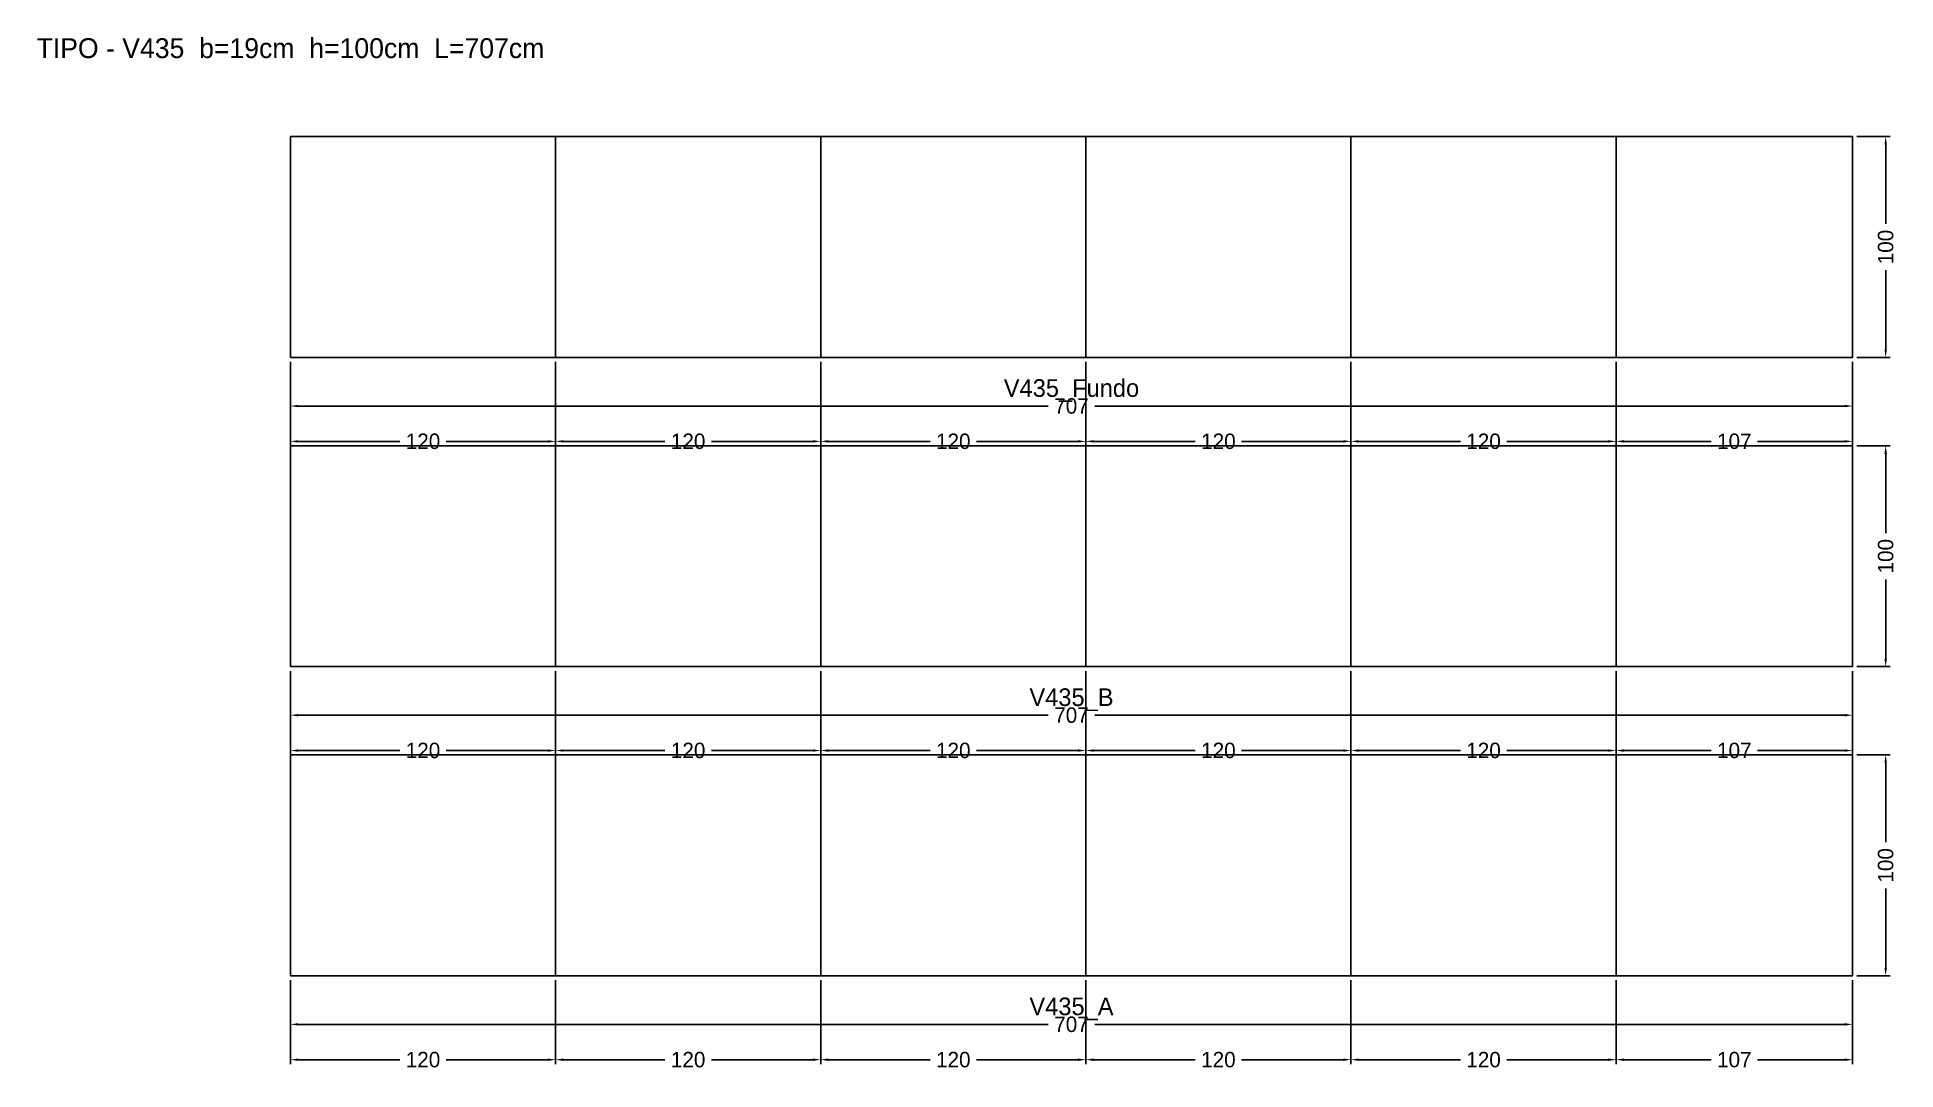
# Model space of a CAD drawing. Header units: metres. Extents: x -115 to 727, y -43 to 425.
import ezdxf

# ---------------------------------------------------------------- set-up
doc = ezdxf.new("R2010")
doc.units = ezdxf.units.M
for name, color, linetype in [('COTA', 3, 'Continuous'), ('NOMENCLATURA', 2, 'Continuous'), ('Paineis', 7, 'Continuous'), ('Texto Secao', 2, 'Continuous')]:
    doc.layers.add(name, color=color, linetype=linetype)
doc.dimstyles.new('COTA_VIG', dxfattribs={"dimtxt": 7, "dimasz": 3.5, "dimexe": 2, "dimexo": 2, "dimgap": 1.5, "dimtad": 1, "dimdec": 1, "dimcen": 2.5, "dimclrd": 3, "dimclre": 3, "dimclrt": 3, "dimazin": 3, "dimtfac": 1, "dimtmove": 0, "dimatfit": 3})

# ---------------------------------------------------------------- blocks, each defined once
blk = doc.blocks.new('_CLOSEDFILLED')
at = {"color": 0, "linetype": 'BYBLOCK'}
blk.add_solid([(-1, 0.16), (0, 0), (-1, -0.16)], dxfattribs=at)
blk = doc.blocks.new('*D1')
at = {"color": 3}
for p, q in [((0, -2), (0, -24)), ((707, -2), (707, -24)), ((3.5, -22), (343, -22)), ((364, -22), (703.5, -22))]:
    blk.add_line(p, q, dxfattribs=at)
at = {"layer": 'Defpoints'}
for p in [(0, 0), (707, 0), (0, -22)]:
    blk.add_point(p, dxfattribs=at)
at = {"layer": 'COTA', "color": 3, "xscale": 3.5, "yscale": 3.5, "rotation": 180}
blk.add_blockref('_CLOSEDFILLED', (0, -22), dxfattribs=at)
at = {"layer": 'COTA', "color": 3, "xscale": 3.5, "yscale": 3.5}
blk.add_blockref('_CLOSEDFILLED', (707, -22), dxfattribs=at)
at = {"layer": 'COTA', "color": 3, "insert": (353.5, -22), "char_height": 7, "attachment_point": 5}
blk.add_mtext('707', dxfattribs=at)
blk = doc.blocks.new('*D2')
at = {"color": 3}
for p, q in [((0, -2), (0, -40)), ((120, -2), (120, -40)), ((3.5, -38), (49.5, -38)), ((70.5, -38), (116.5, -38))]:
    blk.add_line(p, q, dxfattribs=at)
at = {"layer": 'Defpoints'}
for p in [(0, 0), (120, 0), (0, -38)]:
    blk.add_point(p, dxfattribs=at)
at = {"layer": 'COTA', "color": 3, "xscale": 3.5, "yscale": 3.5, "rotation": 180}
blk.add_blockref('_CLOSEDFILLED', (0, -38), dxfattribs=at)
at = {"layer": 'COTA', "color": 3, "xscale": 3.5, "yscale": 3.5}
blk.add_blockref('_CLOSEDFILLED', (120, -38), dxfattribs=at)
at = {"layer": 'COTA', "color": 3, "insert": (60, -38), "char_height": 7, "attachment_point": 5}
blk.add_mtext('120', dxfattribs=at)
blk = doc.blocks.new('*D3')
at = {"color": 3}
for p, q in [((120, -2), (120, -40)), ((240, -2), (240, -40)), ((123.5, -38), (169.5, -38)), ((190.5, -38), (236.5, -38))]:
    blk.add_line(p, q, dxfattribs=at)
at = {"layer": 'Defpoints'}
for p in [(120, 0), (240, 0), (120, -38)]:
    blk.add_point(p, dxfattribs=at)
at = {"layer": 'COTA', "color": 3, "xscale": 3.5, "yscale": 3.5, "rotation": 180}
blk.add_blockref('_CLOSEDFILLED', (120, -38), dxfattribs=at)
at = {"layer": 'COTA', "color": 3, "xscale": 3.5, "yscale": 3.5}
blk.add_blockref('_CLOSEDFILLED', (240, -38), dxfattribs=at)
at = {"layer": 'COTA', "color": 3, "insert": (180, -38), "char_height": 7, "attachment_point": 5}
blk.add_mtext('120', dxfattribs=at)
blk = doc.blocks.new('*D4')
at = {"color": 3}
for p, q in [((240, -2), (240, -40)), ((360, -2), (360, -40)), ((243.5, -38), (289.5, -38)), ((310.5, -38), (356.5, -38))]:
    blk.add_line(p, q, dxfattribs=at)
at = {"layer": 'Defpoints'}
for p in [(240, 0), (360, 0), (240, -38)]:
    blk.add_point(p, dxfattribs=at)
at = {"layer": 'COTA', "color": 3, "xscale": 3.5, "yscale": 3.5, "rotation": 180}
blk.add_blockref('_CLOSEDFILLED', (240, -38), dxfattribs=at)
at = {"layer": 'COTA', "color": 3, "xscale": 3.5, "yscale": 3.5}
blk.add_blockref('_CLOSEDFILLED', (360, -38), dxfattribs=at)
at = {"layer": 'COTA', "color": 3, "insert": (300, -38), "char_height": 7, "attachment_point": 5}
blk.add_mtext('120', dxfattribs=at)
blk = doc.blocks.new('*D5')
at = {"color": 3}
for p, q in [((360, -2), (360, -40)), ((480, -2), (480, -40)), ((363.5, -38), (409.5, -38)), ((430.5, -38), (476.5, -38))]:
    blk.add_line(p, q, dxfattribs=at)
at = {"layer": 'Defpoints'}
for p in [(360, 0), (480, 0), (360, -38)]:
    blk.add_point(p, dxfattribs=at)
at = {"layer": 'COTA', "color": 3, "xscale": 3.5, "yscale": 3.5, "rotation": 180}
blk.add_blockref('_CLOSEDFILLED', (360, -38), dxfattribs=at)
at = {"layer": 'COTA', "color": 3, "xscale": 3.5, "yscale": 3.5}
blk.add_blockref('_CLOSEDFILLED', (480, -38), dxfattribs=at)
at = {"layer": 'COTA', "color": 3, "insert": (420, -38), "char_height": 7, "attachment_point": 5}
blk.add_mtext('120', dxfattribs=at)
blk = doc.blocks.new('*D6')
at = {"color": 3}
for p, q in [((480, -2), (480, -40)), ((600, -2), (600, -40)), ((483.5, -38), (529.5, -38)), ((550.5, -38), (596.5, -38))]:
    blk.add_line(p, q, dxfattribs=at)
at = {"layer": 'Defpoints'}
for p in [(480, 0), (600, 0), (480, -38)]:
    blk.add_point(p, dxfattribs=at)
at = {"layer": 'COTA', "color": 3, "xscale": 3.5, "yscale": 3.5, "rotation": 180}
blk.add_blockref('_CLOSEDFILLED', (480, -38), dxfattribs=at)
at = {"layer": 'COTA', "color": 3, "xscale": 3.5, "yscale": 3.5}
blk.add_blockref('_CLOSEDFILLED', (600, -38), dxfattribs=at)
at = {"layer": 'COTA', "color": 3, "insert": (540, -38), "char_height": 7, "attachment_point": 5}
blk.add_mtext('120', dxfattribs=at)
blk = doc.blocks.new('*D7')
at = {"color": 3}
for p, q in [((600, -2), (600, -40)), ((707, -2), (707, -40)), ((603.5, -38), (643, -38)), ((664, -38), (703.5, -38))]:
    blk.add_line(p, q, dxfattribs=at)
at = {"layer": 'Defpoints'}
for p in [(600, 0), (707, 0), (600, -38)]:
    blk.add_point(p, dxfattribs=at)
at = {"layer": 'COTA', "color": 3, "xscale": 3.5, "yscale": 3.5, "rotation": 180}
blk.add_blockref('_CLOSEDFILLED', (600, -38), dxfattribs=at)
at = {"layer": 'COTA', "color": 3, "xscale": 3.5, "yscale": 3.5}
blk.add_blockref('_CLOSEDFILLED', (707, -38), dxfattribs=at)
at = {"layer": 'COTA', "color": 3, "insert": (653.5, -38), "char_height": 7, "attachment_point": 5}
blk.add_mtext('107', dxfattribs=at)
blk = doc.blocks.new('*D8')
at = {"color": 3}
for p, q in [((709, 100), (724, 100)), ((722, 60.5), (722, 96.5)), ((722, 3.5), (722, 39.5)), ((709, 0), (724, 0))]:
    blk.add_line(p, q, dxfattribs=at)
at = {"layer": 'Defpoints'}
for p in [(707, 100), (707, 0), (722, 0)]:
    blk.add_point(p, dxfattribs=at)
at = {"layer": 'COTA', "color": 3, "xscale": 3.5, "yscale": 3.5}
for p, rotation in [((722, 100), 90), ((722, 0), 270)]:
    blk.add_blockref('_CLOSEDFILLED', p, dxfattribs=dict(at, rotation=rotation))
at = {"layer": 'COTA', "color": 3, "insert": (722, 50), "char_height": 7, "attachment_point": 5, "rotation": 90}
blk.add_mtext('100', dxfattribs=at)
blk = doc.blocks.new('*D9')
at = {"color": 3}
for p, q in [((0, 138), (0, 116)), ((707, 138), (707, 116)), ((3.5, 118), (343, 118)), ((364, 118), (703.5, 118))]:
    blk.add_line(p, q, dxfattribs=at)
at = {"layer": 'Defpoints'}
for p in [(0, 140), (707, 140), (0, 118)]:
    blk.add_point(p, dxfattribs=at)
at = {"layer": 'COTA', "color": 3, "xscale": 3.5, "yscale": 3.5, "rotation": 180}
blk.add_blockref('_CLOSEDFILLED', (0, 118), dxfattribs=at)
at = {"layer": 'COTA', "color": 3, "xscale": 3.5, "yscale": 3.5}
blk.add_blockref('_CLOSEDFILLED', (707, 118), dxfattribs=at)
at = {"layer": 'COTA', "color": 3, "insert": (353.5, 118), "char_height": 7, "attachment_point": 5}
blk.add_mtext('707', dxfattribs=at)
blk = doc.blocks.new('*D10')
at = {"color": 3}
for p, q in [((0, 138), (0, 100)), ((120, 138), (120, 100)), ((3.5, 102), (49.5, 102)), ((70.5, 102), (116.5, 102))]:
    blk.add_line(p, q, dxfattribs=at)
at = {"layer": 'Defpoints'}
for p in [(0, 140), (120, 140), (0, 102)]:
    blk.add_point(p, dxfattribs=at)
at = {"layer": 'COTA', "color": 3, "xscale": 3.5, "yscale": 3.5, "rotation": 180}
blk.add_blockref('_CLOSEDFILLED', (0, 102), dxfattribs=at)
at = {"layer": 'COTA', "color": 3, "xscale": 3.5, "yscale": 3.5}
blk.add_blockref('_CLOSEDFILLED', (120, 102), dxfattribs=at)
at = {"layer": 'COTA', "color": 3, "insert": (60, 102), "char_height": 7, "attachment_point": 5}
blk.add_mtext('120', dxfattribs=at)
blk = doc.blocks.new('*D11')
at = {"color": 3}
for p, q in [((120, 138), (120, 100)), ((240, 138), (240, 100)), ((123.5, 102), (169.5, 102)), ((190.5, 102), (236.5, 102))]:
    blk.add_line(p, q, dxfattribs=at)
at = {"layer": 'Defpoints'}
for p in [(120, 140), (240, 140), (120, 102)]:
    blk.add_point(p, dxfattribs=at)
at = {"layer": 'COTA', "color": 3, "xscale": 3.5, "yscale": 3.5, "rotation": 180}
blk.add_blockref('_CLOSEDFILLED', (120, 102), dxfattribs=at)
at = {"layer": 'COTA', "color": 3, "xscale": 3.5, "yscale": 3.5}
blk.add_blockref('_CLOSEDFILLED', (240, 102), dxfattribs=at)
at = {"layer": 'COTA', "color": 3, "insert": (180, 102), "char_height": 7, "attachment_point": 5}
blk.add_mtext('120', dxfattribs=at)
blk = doc.blocks.new('*D12')
at = {"color": 3}
for p, q in [((240, 138), (240, 100)), ((360, 138), (360, 100)), ((243.5, 102), (289.5, 102)), ((310.5, 102), (356.5, 102))]:
    blk.add_line(p, q, dxfattribs=at)
at = {"layer": 'Defpoints'}
for p in [(240, 140), (360, 140), (240, 102)]:
    blk.add_point(p, dxfattribs=at)
at = {"layer": 'COTA', "color": 3, "xscale": 3.5, "yscale": 3.5, "rotation": 180}
blk.add_blockref('_CLOSEDFILLED', (240, 102), dxfattribs=at)
at = {"layer": 'COTA', "color": 3, "xscale": 3.5, "yscale": 3.5}
blk.add_blockref('_CLOSEDFILLED', (360, 102), dxfattribs=at)
at = {"layer": 'COTA', "color": 3, "insert": (300, 102), "char_height": 7, "attachment_point": 5}
blk.add_mtext('120', dxfattribs=at)
blk = doc.blocks.new('*D13')
at = {"color": 3}
for p, q in [((360, 138), (360, 100)), ((480, 138), (480, 100)), ((363.5, 102), (409.5, 102)), ((430.5, 102), (476.5, 102))]:
    blk.add_line(p, q, dxfattribs=at)
at = {"layer": 'Defpoints'}
for p in [(360, 140), (480, 140), (360, 102)]:
    blk.add_point(p, dxfattribs=at)
at = {"layer": 'COTA', "color": 3, "xscale": 3.5, "yscale": 3.5, "rotation": 180}
blk.add_blockref('_CLOSEDFILLED', (360, 102), dxfattribs=at)
at = {"layer": 'COTA', "color": 3, "xscale": 3.5, "yscale": 3.5}
blk.add_blockref('_CLOSEDFILLED', (480, 102), dxfattribs=at)
at = {"layer": 'COTA', "color": 3, "insert": (420, 102), "char_height": 7, "attachment_point": 5}
blk.add_mtext('120', dxfattribs=at)
blk = doc.blocks.new('*D14')
at = {"color": 3}
for p, q in [((480, 138), (480, 100)), ((600, 138), (600, 100)), ((483.5, 102), (529.5, 102)), ((550.5, 102), (596.5, 102))]:
    blk.add_line(p, q, dxfattribs=at)
at = {"layer": 'Defpoints'}
for p in [(480, 140), (600, 140), (480, 102)]:
    blk.add_point(p, dxfattribs=at)
at = {"layer": 'COTA', "color": 3, "xscale": 3.5, "yscale": 3.5, "rotation": 180}
blk.add_blockref('_CLOSEDFILLED', (480, 102), dxfattribs=at)
at = {"layer": 'COTA', "color": 3, "xscale": 3.5, "yscale": 3.5}
blk.add_blockref('_CLOSEDFILLED', (600, 102), dxfattribs=at)
at = {"layer": 'COTA', "color": 3, "insert": (540, 102), "char_height": 7, "attachment_point": 5}
blk.add_mtext('120', dxfattribs=at)
blk = doc.blocks.new('*D15')
at = {"color": 3}
for p, q in [((600, 138), (600, 100)), ((707, 138), (707, 100)), ((603.5, 102), (643, 102)), ((664, 102), (703.5, 102))]:
    blk.add_line(p, q, dxfattribs=at)
at = {"layer": 'Defpoints'}
for p in [(600, 140), (707, 140), (600, 102)]:
    blk.add_point(p, dxfattribs=at)
at = {"layer": 'COTA', "color": 3, "xscale": 3.5, "yscale": 3.5, "rotation": 180}
blk.add_blockref('_CLOSEDFILLED', (600, 102), dxfattribs=at)
at = {"layer": 'COTA', "color": 3, "xscale": 3.5, "yscale": 3.5}
blk.add_blockref('_CLOSEDFILLED', (707, 102), dxfattribs=at)
at = {"layer": 'COTA', "color": 3, "insert": (653.5, 102), "char_height": 7, "attachment_point": 5}
blk.add_mtext('107', dxfattribs=at)
blk = doc.blocks.new('*D16')
at = {"color": 3}
for p, q in [((709, 240), (724, 240)), ((722, 200.5), (722, 236.5)), ((722, 143.5), (722, 179.5)), ((709, 140), (724, 140))]:
    blk.add_line(p, q, dxfattribs=at)
at = {"layer": 'Defpoints'}
for p in [(707, 240), (707, 140), (722, 140)]:
    blk.add_point(p, dxfattribs=at)
at = {"layer": 'COTA', "color": 3, "xscale": 3.5, "yscale": 3.5}
for p, rotation in [((722, 240), 90), ((722, 140), 270)]:
    blk.add_blockref('_CLOSEDFILLED', p, dxfattribs=dict(at, rotation=rotation))
at = {"layer": 'COTA', "color": 3, "insert": (722, 190), "char_height": 7, "attachment_point": 5, "rotation": 90}
blk.add_mtext('100', dxfattribs=at)
blk = doc.blocks.new('*D17')
at = {"color": 3}
for p, q in [((0, 278), (0, 256)), ((707, 278), (707, 256)), ((3.5, 258), (343, 258)), ((364, 258), (703.5, 258))]:
    blk.add_line(p, q, dxfattribs=at)
at = {"layer": 'Defpoints'}
for p in [(0, 280), (707, 280), (0, 258)]:
    blk.add_point(p, dxfattribs=at)
at = {"layer": 'COTA', "color": 3, "xscale": 3.5, "yscale": 3.5, "rotation": 180}
blk.add_blockref('_CLOSEDFILLED', (0, 258), dxfattribs=at)
at = {"layer": 'COTA', "color": 3, "xscale": 3.5, "yscale": 3.5}
blk.add_blockref('_CLOSEDFILLED', (707, 258), dxfattribs=at)
at = {"layer": 'COTA', "color": 3, "insert": (353.5, 258), "char_height": 7, "attachment_point": 5}
blk.add_mtext('707', dxfattribs=at)
blk = doc.blocks.new('*D18')
at = {"color": 3}
for p, q in [((0, 278), (0, 240)), ((120, 278), (120, 240)), ((3.5, 242), (49.5, 242)), ((70.5, 242), (116.5, 242))]:
    blk.add_line(p, q, dxfattribs=at)
at = {"layer": 'Defpoints'}
for p in [(0, 280), (120, 280), (0, 242)]:
    blk.add_point(p, dxfattribs=at)
at = {"layer": 'COTA', "color": 3, "xscale": 3.5, "yscale": 3.5, "rotation": 180}
blk.add_blockref('_CLOSEDFILLED', (0, 242), dxfattribs=at)
at = {"layer": 'COTA', "color": 3, "xscale": 3.5, "yscale": 3.5}
blk.add_blockref('_CLOSEDFILLED', (120, 242), dxfattribs=at)
at = {"layer": 'COTA', "color": 3, "insert": (60, 242), "char_height": 7, "attachment_point": 5}
blk.add_mtext('120', dxfattribs=at)
blk = doc.blocks.new('*D19')
at = {"color": 3}
for p, q in [((120, 278), (120, 240)), ((240, 278), (240, 240)), ((123.5, 242), (169.5, 242)), ((190.5, 242), (236.5, 242))]:
    blk.add_line(p, q, dxfattribs=at)
at = {"layer": 'Defpoints'}
for p in [(120, 280), (240, 280), (120, 242)]:
    blk.add_point(p, dxfattribs=at)
at = {"layer": 'COTA', "color": 3, "xscale": 3.5, "yscale": 3.5, "rotation": 180}
blk.add_blockref('_CLOSEDFILLED', (120, 242), dxfattribs=at)
at = {"layer": 'COTA', "color": 3, "xscale": 3.5, "yscale": 3.5}
blk.add_blockref('_CLOSEDFILLED', (240, 242), dxfattribs=at)
at = {"layer": 'COTA', "color": 3, "insert": (180, 242), "char_height": 7, "attachment_point": 5}
blk.add_mtext('120', dxfattribs=at)
blk = doc.blocks.new('*D20')
at = {"color": 3}
for p, q in [((240, 278), (240, 240)), ((360, 278), (360, 240)), ((243.5, 242), (289.5, 242)), ((310.5, 242), (356.5, 242))]:
    blk.add_line(p, q, dxfattribs=at)
at = {"layer": 'Defpoints'}
for p in [(240, 280), (360, 280), (240, 242)]:
    blk.add_point(p, dxfattribs=at)
at = {"layer": 'COTA', "color": 3, "xscale": 3.5, "yscale": 3.5, "rotation": 180}
blk.add_blockref('_CLOSEDFILLED', (240, 242), dxfattribs=at)
at = {"layer": 'COTA', "color": 3, "xscale": 3.5, "yscale": 3.5}
blk.add_blockref('_CLOSEDFILLED', (360, 242), dxfattribs=at)
at = {"layer": 'COTA', "color": 3, "insert": (300, 242), "char_height": 7, "attachment_point": 5}
blk.add_mtext('120', dxfattribs=at)
blk = doc.blocks.new('*D21')
at = {"color": 3}
for p, q in [((360, 278), (360, 240)), ((480, 278), (480, 240)), ((363.5, 242), (409.5, 242)), ((430.5, 242), (476.5, 242))]:
    blk.add_line(p, q, dxfattribs=at)
at = {"layer": 'Defpoints'}
for p in [(360, 280), (480, 280), (360, 242)]:
    blk.add_point(p, dxfattribs=at)
at = {"layer": 'COTA', "color": 3, "xscale": 3.5, "yscale": 3.5, "rotation": 180}
blk.add_blockref('_CLOSEDFILLED', (360, 242), dxfattribs=at)
at = {"layer": 'COTA', "color": 3, "xscale": 3.5, "yscale": 3.5}
blk.add_blockref('_CLOSEDFILLED', (480, 242), dxfattribs=at)
at = {"layer": 'COTA', "color": 3, "insert": (420, 242), "char_height": 7, "attachment_point": 5}
blk.add_mtext('120', dxfattribs=at)
blk = doc.blocks.new('*D22')
at = {"color": 3}
for p, q in [((480, 278), (480, 240)), ((600, 278), (600, 240)), ((483.5, 242), (529.5, 242)), ((550.5, 242), (596.5, 242))]:
    blk.add_line(p, q, dxfattribs=at)
at = {"layer": 'Defpoints'}
for p in [(480, 280), (600, 280), (480, 242)]:
    blk.add_point(p, dxfattribs=at)
at = {"layer": 'COTA', "color": 3, "xscale": 3.5, "yscale": 3.5, "rotation": 180}
blk.add_blockref('_CLOSEDFILLED', (480, 242), dxfattribs=at)
at = {"layer": 'COTA', "color": 3, "xscale": 3.5, "yscale": 3.5}
blk.add_blockref('_CLOSEDFILLED', (600, 242), dxfattribs=at)
at = {"layer": 'COTA', "color": 3, "insert": (540, 242), "char_height": 7, "attachment_point": 5}
blk.add_mtext('120', dxfattribs=at)
blk = doc.blocks.new('*D23')
at = {"color": 3}
for p, q in [((600, 278), (600, 240)), ((707, 278), (707, 240)), ((603.5, 242), (643, 242)), ((664, 242), (703.5, 242))]:
    blk.add_line(p, q, dxfattribs=at)
at = {"layer": 'Defpoints'}
for p in [(600, 280), (707, 280), (600, 242)]:
    blk.add_point(p, dxfattribs=at)
at = {"layer": 'COTA', "color": 3, "xscale": 3.5, "yscale": 3.5, "rotation": 180}
blk.add_blockref('_CLOSEDFILLED', (600, 242), dxfattribs=at)
at = {"layer": 'COTA', "color": 3, "xscale": 3.5, "yscale": 3.5}
blk.add_blockref('_CLOSEDFILLED', (707, 242), dxfattribs=at)
at = {"layer": 'COTA', "color": 3, "insert": (653.5, 242), "char_height": 7, "attachment_point": 5}
blk.add_mtext('107', dxfattribs=at)
blk = doc.blocks.new('*D24')
at = {"color": 3}
for p, q in [((709, 380), (724, 380)), ((722, 340.5), (722, 376.5)), ((722, 283.5), (722, 319.5)), ((709, 280), (724, 280))]:
    blk.add_line(p, q, dxfattribs=at)
at = {"layer": 'Defpoints'}
for p in [(707, 380), (707, 280), (722, 280)]:
    blk.add_point(p, dxfattribs=at)
at = {"layer": 'COTA', "color": 3, "xscale": 3.5, "yscale": 3.5}
for p, rotation in [((722, 380), 90), ((722, 280), 270)]:
    blk.add_blockref('_CLOSEDFILLED', p, dxfattribs=dict(at, rotation=rotation))
at = {"layer": 'COTA', "color": 3, "insert": (722, 330), "char_height": 7, "attachment_point": 5, "rotation": 90}
blk.add_mtext('100', dxfattribs=at)

msp = doc.modelspace()

# ---------------------------------------------------------------- linework, layer by layer
at = {"layer": 'Paineis'}
for points in [[(0, 280), (120, 280), (120, 380), (0, 380)], [(120, 280), (240, 280), (240, 380), (120, 380)], [(240, 280), (360, 280), (360, 380), (240, 380)], [(360, 280), (480, 280), (480, 380), (360, 380)], [(480, 280), (600, 280), (600, 380), (480, 380)], [(600, 280), (707, 280), (707, 380), (600, 380)], [(0, 140), (120, 140), (120, 240), (0, 240)], [(120, 140), (240, 140), (240, 240), (120, 240)], [(240, 140), (360, 140), (360, 240), (240, 240)], [(360, 140), (480, 140), (480, 240), (360, 240)], [(480, 140), (600, 140), (600, 240), (480, 240)], [(600, 140), (707, 140), (707, 240), (600, 240)], [(0, 0), (120, 0), (120, 100), (0, 100)], [(120, 0), (240, 0), (240, 100), (120, 100)], [(240, 0), (360, 0), (360, 100), (240, 100)], [(360, 0), (480, 0), (480, 100), (360, 100)], [(480, 0), (600, 0), (600, 100), (480, 100)], [(600, 0), (707, 0), (707, 100), (600, 100)]]:
    msp.add_lwpolyline(points, close=True, dxfattribs=at)

# ---------------------------------------------------------------- texts
at = {"layer": 'NOMENCLATURA', "insert": (0, 420), "char_height": 9, "width": 727, "attachment_point": 5}
msp.add_mtext('TIPO - V435  b=19cm  h=100cm  L=707cm', dxfattribs=at)
at = {"layer": 'Texto Secao', "char_height": 8, "width": 727, "attachment_point": 5}
for s, insert in [('V435_Fundo', (353.5, 265)), ('V435_B', (353.5, 125)), ('V435_A', (353.5, -15))]:
    msp.add_mtext(s, dxfattribs=dict(at, insert=insert))

# ---------------------------------------------------------------- dimensions: what is measured, and where the dimension line sits
at = {"layer": 'COTA'}
for base, p1, p2, picture, middle in [((722, 280), (707, 280), (707, 380), '*D24', (722, 330)), ((722, 140), (707, 140), (707, 240), '*D16', (722, 190)), ((722, 0), (707, 0), (707, 100), '*D8', (722, 50))]:
    dim = msp.add_linear_dim(base=base, p1=p1, p2=p2, angle=90, dimstyle='COTA_VIG', dxfattribs=at)
    dim.commit()
    dim.dimension.update_dxf_attribs({"geometry": picture, "text_midpoint": middle})
for base, p1, p2, picture, middle in [((0, 258), (0, 280), (707, 280), '*D17', (353.5, 258)), ((0, 242), (0, 280), (120, 280), '*D18', (60, 242)), ((120, 242), (120, 280), (240, 280), '*D19', (180, 242)), ((240, 242), (240, 280), (360, 280), '*D20', (300, 242)), ((360, 242), (360, 280), (480, 280), '*D21', (420, 242)), ((480, 242), (480, 280), (600, 280), '*D22', (540, 242)), ((600, 242), (600, 280), (707, 280), '*D23', (653.5, 242)), ((0, 118), (0, 140), (707, 140), '*D9', (353.5, 118)), ((0, 102), (0, 140), (120, 140), '*D10', (60, 102)), ((120, 102), (120, 140), (240, 140), '*D11', (180, 102)), ((240, 102), (240, 140), (360, 140), '*D12', (300, 102)), ((360, 102), (360, 140), (480, 140), '*D13', (420, 102)), ((480, 102), (480, 140), (600, 140), '*D14', (540, 102)), ((600, 102), (600, 140), (707, 140), '*D15', (653.5, 102)), ((0, -22), (0, 0), (707, 0), '*D1', (353.5, -22)), ((0, -38), (0, 0), (120, 0), '*D2', (60, -38)), ((120, -38), (120, 0), (240, 0), '*D3', (180, -38)), ((240, -38), (240, 0), (360, 0), '*D4', (300, -38)), ((360, -38), (360, 0), (480, 0), '*D5', (420, -38)), ((480, -38), (480, 0), (600, 0), '*D6', (540, -38)), ((600, -38), (600, 0), (707, 0), '*D7', (653.5, -38))]:
    dim = msp.add_linear_dim(base=base, p1=p1, p2=p2, dimstyle='COTA_VIG', dxfattribs=at)
    dim.commit()
    dim.dimension.update_dxf_attribs({"geometry": picture, "text_midpoint": middle})

doc.saveas('drawing.dxf')
